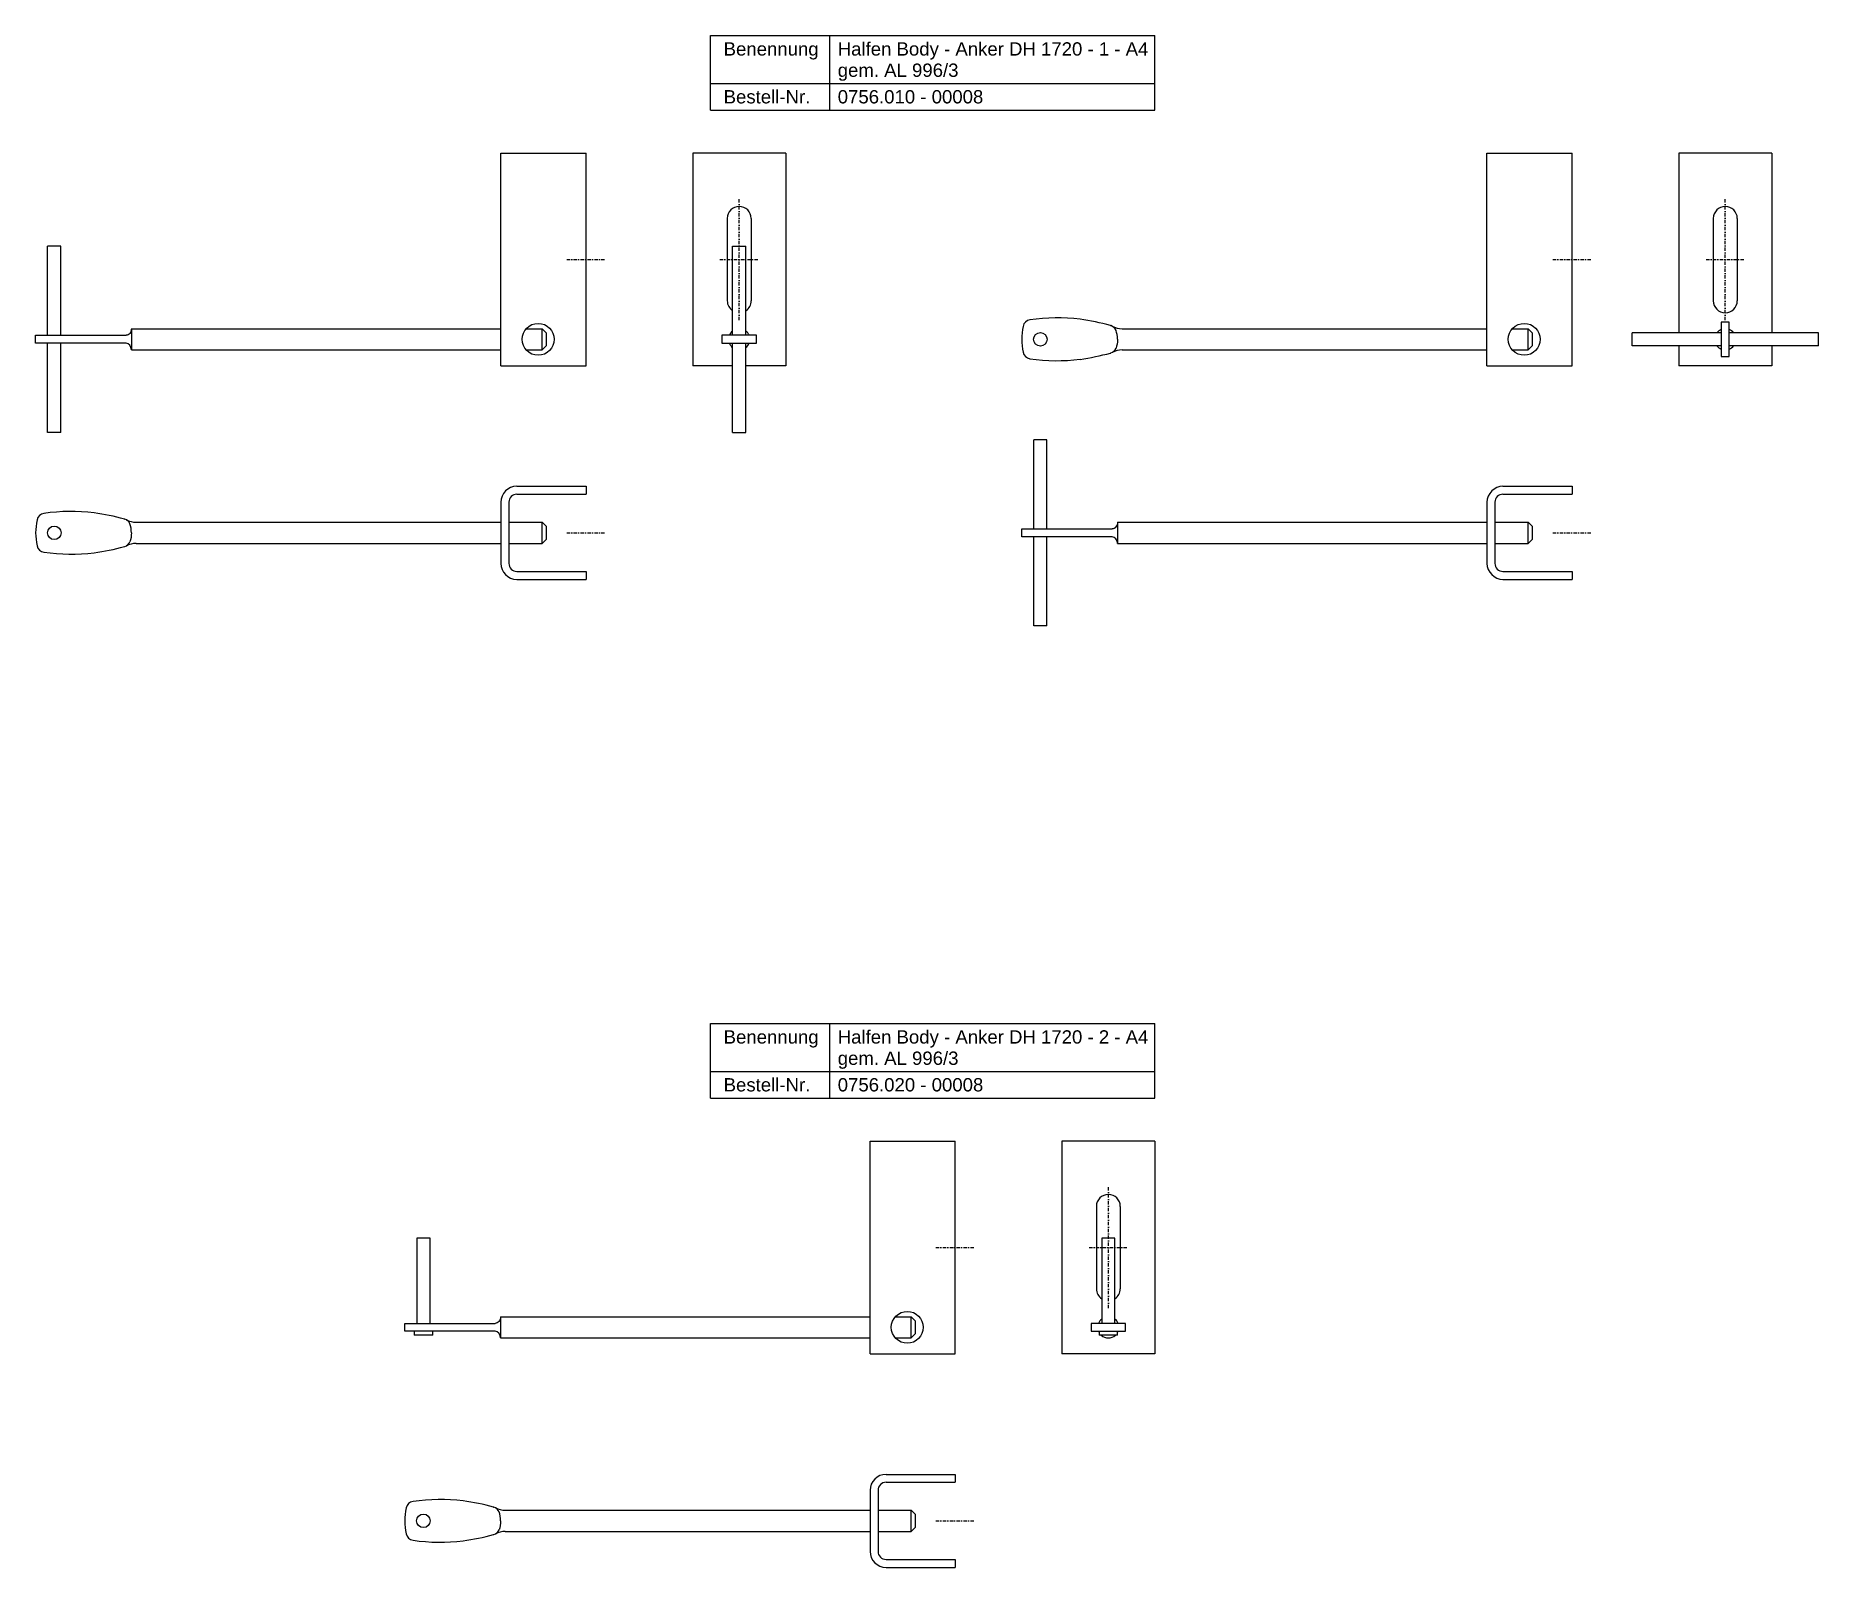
# Model space of a CAD drawing. Header units: millimetres. Extents: x 2399 to 3069, y 250 to 826.
import ezdxf

# ---------------------------------------------------------------- set-up
doc = ezdxf.new("R2010")
doc.units = ezdxf.units.MM
doc.header["$LTSCALE"] = 10
doc.linetypes.add('STRICHPUNKT2', pattern=[0.5, 0.25, -0.125, 0, -0.125])
doc.layers.add('HALFEN', color=2, linetype='Continuous')
doc.styles.add('ARIAL50', font='ARIAL.TTF', dxfattribs={"height": 5})

msp = doc.modelspace()

# ---------------------------------------------------------------- linework, layer by layer
at = {"layer": 'HALFEN'}
for p, q in [((2652.42, 826.41), (2819.62, 826.41)), ((2652.42, 798.41), (2652.42, 826.41)), ((2697.38, 798.41), (2697.38, 826.41)), ((2819.62, 798.41), (2819.62, 826.41)), ((2652.42, 808.41), (2819.62, 808.41)), ((2652.42, 798.41), (2819.62, 798.41)), ((2573.65, 782.15), (2605.65, 782.15)), ((2573.65, 702.15), (2573.65, 782.15)), ((2605.65, 702.15), (2605.65, 782.15)), ((2645.78, 782.15), (2645.78, 702.15)), ((2680.78, 782.15), (2645.78, 782.15)), ((2680.78, 782.15), (2680.78, 702.15)), ((2944.54, 782.15), (2976.54, 782.15)), ((2944.54, 702.15), (2944.54, 782.15)), ((2976.54, 702.15), (2976.54, 782.15)), ((3016.67, 782.15), (3016.67, 714.65)), ((3051.67, 782.15), (3016.67, 782.15)), ((3051.67, 782.15), (3051.67, 714.65)), ((2658.78, 757.65), (2658.78, 726.65)), ((2667.78, 757.65), (2667.78, 726.65)), ((3029.67, 757.65), (3029.67, 726.65)), ((3038.67, 757.65), (3038.67, 726.65)), ((2403.15, 713.65), (2403.15, 747.15)), ((2408.15, 747.15), (2403.15, 747.15)), ((2408.15, 713.65), (2408.15, 747.15)), ((2660.78, 713.65), (2660.78, 747.15)), ((2660.78, 747.15), (2665.78, 747.15)), ((2665.78, 713.65), (2665.78, 747.15)), ((2398.65, 713.65), (2432.65, 713.65)), ((2398.65, 710.65), (2398.65, 713.65)), ((2434.65, 716.15), (2573.65, 716.15)), ((2434.65, 716.15), (2434.65, 708.15)), ((2583.18, 716.15), (2589.15, 716.15)), ((2589.15, 716.15), (2590.65, 714.65)), ((2589.15, 708.15), (2589.15, 716.15)), ((2590.65, 714.65), (2590.65, 709.65)), ((2802.93, 717.33), (2803.05, 717.3)), ((2807.33, 716.15), (2944.54, 716.15)), ((2954.07, 716.15), (2960.04, 716.15)), ((2960.04, 716.15), (2961.54, 714.65)), ((2960.04, 708.15), (2960.04, 716.15)), ((2961.54, 714.65), (2961.54, 709.65)), ((3032.67, 714.65), (2999.17, 714.65)), ((2999.17, 709.65), (2999.17, 714.65)), ((3069.17, 714.65), (3035.67, 714.65)), ((3069.17, 709.65), (3069.17, 714.65)), ((2432.65, 710.65), (2398.65, 710.65)), ((2403.15, 677.15), (2403.15, 710.65)), ((2408.15, 677.15), (2408.15, 710.65)), ((2434.65, 708.15), (2573.65, 708.15)), ((2583.18, 708.15), (2589.15, 708.15)), ((2589.15, 708.15), (2590.65, 709.65)), ((2660.78, 677.15), (2660.78, 710.65)), ((2665.78, 677.15), (2665.78, 710.65)), ((2802.93, 706.97), (2803.05, 707)), ((2807.33, 708.15), (2944.54, 708.15)), ((2954.07, 708.15), (2960.04, 708.15)), ((2960.04, 708.15), (2961.54, 709.65)), ((3032.67, 709.65), (2999.17, 709.65)), ((3016.67, 709.65), (3016.67, 702.15)), ((3069.17, 709.65), (3035.67, 709.65)), ((3051.67, 709.65), (3051.67, 702.15)), ((2573.65, 702.15), (2605.65, 702.15)), ((2660.78, 702.15), (2645.78, 702.15)), ((2680.78, 702.15), (2665.78, 702.15)), ((2944.54, 702.15), (2976.54, 702.15)), ((3051.67, 702.15), (3016.67, 702.15)), ((2408.15, 677.15), (2403.15, 677.15)), ((2660.78, 677.15), (2665.78, 677.15)), ((2774.04, 640.84), (2774.04, 674.34)), ((2779.04, 674.34), (2774.04, 674.34)), ((2779.04, 640.84), (2779.04, 674.34)), ((2573.65, 650.84), (2573.65, 627.84)), ((2576.65, 650.84), (2576.65, 627.84)), ((2579.65, 656.84), (2605.65, 656.84)), ((2579.65, 653.84), (2605.65, 653.84)), ((2605.65, 656.84), (2605.65, 653.84)), ((2944.54, 650.84), (2944.54, 627.84)), ((2947.54, 650.84), (2947.54, 627.84)), ((2950.54, 656.84), (2976.54, 656.84)), ((2950.54, 653.84), (2976.54, 653.84)), ((2976.54, 656.84), (2976.54, 653.84)), ((2432.04, 644.52), (2432.16, 644.48)), ((2436.44, 643.34), (2573.65, 643.34)), ((2576.65, 643.34), (2589.15, 643.34)), ((2589.15, 635.34), (2589.15, 643.34)), ((2589.15, 643.34), (2590.65, 641.84)), ((2590.65, 641.84), (2590.65, 636.84)), ((2769.54, 640.84), (2803.54, 640.84)), ((2769.54, 637.84), (2769.54, 640.84)), ((2803.54, 637.84), (2769.54, 637.84)), ((2774.04, 604.34), (2774.04, 637.84)), ((2779.04, 604.34), (2779.04, 637.84)), ((2805.54, 643.34), (2944.54, 643.34)), ((2805.54, 643.34), (2805.54, 635.34)), ((2947.54, 643.34), (2960.04, 643.34)), ((2960.04, 635.34), (2960.04, 643.34)), ((2960.04, 643.34), (2961.54, 641.84)), ((2961.54, 641.84), (2961.54, 636.84)), ((2432.04, 634.15), (2432.16, 634.19)), ((2436.44, 635.34), (2573.65, 635.34)), ((2576.65, 635.34), (2589.15, 635.34)), ((2589.15, 635.34), (2590.65, 636.84)), ((2805.54, 635.34), (2944.54, 635.34)), ((2947.54, 635.34), (2960.04, 635.34)), ((2960.04, 635.34), (2961.54, 636.84)), ((2579.65, 624.84), (2605.65, 624.84)), ((2605.65, 624.84), (2605.65, 621.84)), ((2950.54, 624.84), (2976.54, 624.84)), ((2976.54, 624.84), (2976.54, 621.84)), ((2579.65, 621.84), (2605.65, 621.84)), ((2950.54, 621.84), (2976.54, 621.84)), ((2779.04, 604.34), (2774.04, 604.34)), ((2652.42, 454.66), (2819.62, 454.66)), ((2652.42, 426.66), (2652.42, 454.66)), ((2697.38, 426.66), (2697.38, 454.66)), ((2819.62, 426.66), (2819.62, 454.66)), ((2652.42, 436.66), (2819.62, 436.66)), ((2652.42, 426.66), (2819.62, 426.66)), ((2712.49, 410.4), (2744.49, 410.4)), ((2712.49, 330.4), (2712.49, 410.4)), ((2744.49, 330.4), (2744.49, 410.4)), ((2784.62, 410.4), (2784.62, 330.4)), ((2819.62, 410.4), (2784.62, 410.4)), ((2819.62, 410.4), (2819.62, 330.4)), ((2797.62, 385.9), (2797.62, 354.9)), ((2806.62, 385.9), (2806.62, 354.9)), ((2541.99, 373.9), (2541.99, 341.9)), ((2546.99, 373.9), (2541.99, 373.9)), ((2546.99, 341.9), (2546.99, 373.9)), ((2799.62, 373.9), (2799.62, 341.9)), ((2804.62, 373.9), (2799.62, 373.9)), ((2804.62, 341.9), (2804.62, 373.9)), ((2573.49, 344.4), (2712.49, 344.4)), ((2573.49, 344.4), (2573.49, 336.4)), ((2722.02, 344.4), (2727.99, 344.4)), ((2727.99, 344.4), (2729.49, 342.9)), ((2727.99, 336.4), (2727.99, 344.4)), ((2729.49, 342.9), (2729.49, 337.9)), ((2537.49, 341.9), (2571.49, 341.9)), ((2537.49, 338.9), (2537.49, 341.9)), ((2571.49, 338.9), (2537.49, 338.9)), ((2540.99, 338.9), (2540.99, 337.4)), ((2547.99, 337.4), (2540.99, 337.4)), ((2547.99, 337.4), (2547.99, 338.9)), ((2573.49, 336.4), (2712.49, 336.4)), ((2722.02, 336.4), (2727.99, 336.4)), ((2727.99, 336.4), (2729.49, 337.9)), ((2798.62, 338.9), (2798.62, 337.4)), ((2805.62, 337.4), (2798.62, 337.4)), ((2805.62, 337.4), (2805.62, 338.9)), ((2712.49, 330.4), (2744.49, 330.4)), ((2819.62, 330.4), (2784.62, 330.4)), ((2718.49, 285.08), (2744.49, 285.08)), ((2718.49, 282.08), (2744.49, 282.08)), ((2744.49, 285.08), (2744.49, 282.08)), ((2712.49, 279.08), (2712.49, 256.08)), ((2715.49, 279.08), (2715.49, 256.08)), ((2570.88, 272.77), (2571, 272.73)), ((2575.28, 271.58), (2712.49, 271.58)), ((2715.49, 271.58), (2727.99, 271.58)), ((2727.99, 263.58), (2727.99, 271.58)), ((2727.99, 271.58), (2729.49, 270.08)), ((2729.49, 270.08), (2729.49, 265.08)), ((2570.88, 262.4), (2571, 262.44)), ((2575.28, 263.58), (2712.49, 263.58)), ((2715.49, 263.58), (2727.99, 263.58)), ((2727.99, 263.58), (2729.49, 265.08)), ((2718.49, 253.08), (2744.49, 253.08)), ((2718.49, 250.08), (2744.49, 250.08)), ((2744.49, 253.08), (2744.49, 250.08))]:
    msp.add_line(p, q, dxfattribs=at)
at = {"layer": 'HALFEN', "color": 1, "linetype": 'STRICHPUNKT2', "ltscale": 0.5}
for p, q in [((2663.28, 719.4), (2663.28, 764.9)), ((3034.17, 719.4), (3034.17, 764.9)), ((2598.4, 742.15), (2612.9, 742.15)), ((2656.03, 742.15), (2670.53, 742.15)), ((2969.29, 742.15), (2983.79, 742.15)), ((3026.92, 742.15), (3041.42, 742.15)), ((2598.4, 639.34), (2612.9, 639.34)), ((2969.29, 639.34), (2983.79, 639.34)), ((2802.12, 347.65), (2802.12, 393.15)), ((2737.24, 370.4), (2751.74, 370.4)), ((2794.87, 370.4), (2809.37, 370.4)), ((2737.24, 267.58), (2751.74, 267.58))]:
    msp.add_line(p, q, dxfattribs=at)
at = {"layer": 'HALFEN'}
for points in [[(3035.67, 705.65), (3035.67, 718.65), (3032.67, 718.65), (3032.67, 705.65)], [(2656.78, 710.65), (2669.78, 710.65), (2669.78, 713.65), (2656.78, 713.65)], [(2795.62, 338.9), (2808.62, 338.9), (2808.62, 341.9), (2795.62, 341.9)]]:
    msp.add_lwpolyline(points, close=True, dxfattribs=at)
for centre, radius in [((2587.65, 712.15), 6), ((2958.54, 712.15), 6), ((2776.54, 712.15), 2.55), ((2405.65, 639.34), 2.55), ((2726.49, 340.4), 6), ((2544.49, 267.58), 2.55)]:
    msp.add_circle(centre, radius, dxfattribs=at)
for centre, radius, start, end in [((2663.28, 757.65), 4.5, 0, 180), ((3034.17, 757.65), 4.5, 0, 180), ((2663.28, 726.65), 4.5, 180, 236.25101), ((2663.28, 726.65), 4.5, 303.74899, 0), ((3034.17, 726.65), 4.5, 180, 0), ((2773, 716.46), 3, 96.76983, 169.27972), ((2782.98, 649.24), 70.95, 83.11237, 98.37122), ((2777.12, 620.72), 100, 75.04435, 81.73937), ((2663.28, 712.15), 4, 128.68219, 157.97569), ((2663.28, 712.15), 4, 22.02431, 51.31781), ((2799.53, 711.44), 30, 169.27972, 178.638), ((2799.53, 712.86), 30, 181.362, 190.72028), ((2802.2, 714.42), 3, 20.79306, 73.56938), ((2807.33, 724.15), 8, 242.20315, 270), ((3034.17, 712.15), 4, 112.02431, 141.31781), ((3034.17, 712.15), 4, 38.68219, 67.97569), ((2663.28, 712.15), 4, 202.02431, 231.31781), ((2663.28, 712.15), 4, 308.68219, 337.97569), ((2773, 707.84), 3, 190.72028, 263.23017), ((2782.98, 775.06), 70.95, 261.62878, 276.88763), ((2777.12, 803.58), 100, 278.26063, 284.95565), ((2802.2, 709.88), 3, 286.43062, 339.20694), ((2807.33, 700.15), 8, 90, 117.79685), ((3034.17, 712.15), 4, 218.68219, 247.97569), ((3034.17, 712.15), 4, 292.02431, 321.31781), ((2579.65, 650.84), 6, 90, 180), ((2579.65, 650.84), 3, 90, 180), ((2950.54, 650.84), 6, 90, 180), ((2950.54, 650.84), 3, 90, 180), ((2428.64, 638.62), 30, 169.27972, 178.638), ((2402.11, 643.65), 3, 96.76983, 169.27972), ((2412.09, 576.43), 70.95, 83.11237, 98.37122), ((2406.23, 547.91), 100, 75.04435, 81.73937), ((2431.31, 641.61), 3, 20.79306, 73.56938), ((2436.44, 651.34), 8, 242.20315, 270), ((2428.64, 640.05), 30, 181.362, 190.72028), ((2402.11, 635.03), 3, 190.72028, 263.23017), ((2412.09, 702.25), 70.95, 261.62878, 276.88763), ((2406.23, 730.77), 100, 278.26063, 284.95565), ((2431.31, 637.07), 3, 286.43062, 339.20694), ((2436.44, 627.34), 8, 90, 117.79685), ((2579.65, 627.84), 6, 180, 270), ((2579.65, 627.84), 3, 180, 270), ((2950.54, 627.84), 6, 180, 270), ((2950.54, 627.84), 3, 180, 270), ((2802.12, 385.9), 4.5, 0, 180), ((2802.12, 354.9), 4.5, 180, 236.25101), ((2802.12, 354.9), 4.5, 303.74899, 0), ((2802.12, 340.4), 4, 128.68219, 157.97569), ((2802.12, 340.4), 4, 22.02431, 51.31781), ((2802.12, 340.4), 4, 202.02431, 208.95502), ((2802.12, 340.4), 4, 228.59038, 311.40962), ((2802.12, 340.4), 4, 331.04498, 337.97569), ((2718.49, 279.08), 6, 90, 180), ((2718.49, 279.08), 3, 90, 180), ((2550.93, 204.67), 70.95, 83.11237, 98.37122), ((2545.07, 176.15), 100, 75.04435, 81.73937), ((2567.48, 266.87), 30, 169.27972, 178.638), ((2540.95, 271.89), 3, 96.76983, 169.27972), ((2570.15, 269.85), 3, 20.79306, 73.56938), ((2575.28, 279.58), 8, 242.20315, 270), ((2567.48, 268.3), 30, 181.362, 190.72028), ((2540.95, 263.28), 3, 190.72028, 263.23017), ((2545.07, 359.01), 100, 278.26063, 284.95565), ((2570.15, 265.32), 3, 286.43062, 339.20694), ((2575.28, 255.58), 8, 90, 117.79685), ((2550.93, 330.49), 70.95, 261.62878, 276.88763), ((2718.49, 256.08), 6, 180, 270), ((2718.49, 256.08), 3, 180, 270)]:
    msp.add_arc(centre, radius, start, end, dxfattribs=at)
at = {"layer": 'HALFEN', "extrusion": (0, 0, -1)}
for centre, major_axis, ratio, end_param in [((2432.65, 716.15), (0, 2.5), 0.8, 3.141593), ((2803.54, 712.15), (0, 4.9), 0.408425, 2.319797), ((2432.65, 639.34), (0, 4.9), 0.408425, 2.319797), ((2803.54, 643.34), (0, 2.5), 0.8, 3.141593), ((2571.49, 344.4), (0, 2.5), 0.8, 3.141593), ((2571.49, 267.58), (0, 4.9), 0.408425, 2.319797)]:
    msp.add_ellipse(centre, major_axis=major_axis, ratio=ratio, start_param=1.570796, end_param=end_param, dxfattribs=at)
at = {"layer": 'HALFEN'}
for centre, major_axis, ratio, start_param, end_param in [((2803.54, 712.15), (0, 4.9), 0.408425, 4.712389, 5.46139), ((2432.65, 708.15), (0, 2.5), 0.8, -1.570796, 0), ((2432.65, 639.34), (0, 4.9), 0.408425, 4.712389, 5.46139), ((2803.54, 635.34), (0, 2.5), 0.8, -1.570796, 0), ((2571.49, 336.4), (0, 2.5), 0.8, -1.570796, 0), ((2571.49, 267.58), (0, 4.9), 0.408425, 4.712389, 5.46139)]:
    msp.add_ellipse(centre, major_axis=major_axis, ratio=ratio, start_param=start_param, end_param=end_param, dxfattribs=at)

# ---------------------------------------------------------------- texts
at = {"layer": 'HALFEN', "style": 'ARIAL50'}
for s, p in [('Benennung', (2657.42, 818.91)), ('Halfen Body - Anker DH 1720 - 1 - A4', (2700.33, 818.91)), ('gem. AL 996/3', (2700.33, 810.91)), ('Bestell-Nr.', (2657.42, 800.91)), ('0756.010 - 00008', (2700.33, 800.91)), ('Benennung', (2657.42, 447.16)), ('Halfen Body - Anker DH 1720 - 2 - A4', (2700.33, 447.16)), ('gem. AL 996/3', (2700.33, 439.16)), ('Bestell-Nr.', (2657.42, 429.16)), ('0756.020 - 00008', (2700.33, 429.16))]:
    msp.add_text(s, height=5, dxfattribs=at).set_placement(p)

doc.saveas('drawing.dxf')
